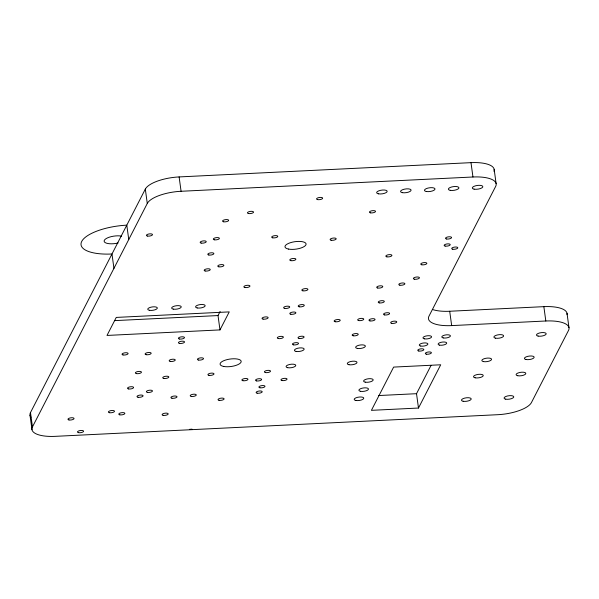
<?xml version="1.0" encoding="UTF-8"?>
<svg xmlns="http://www.w3.org/2000/svg" width="599" height="599" viewBox="0 0 599 599"><rect width="100%" height="100%" fill="white"/><g stroke="black" fill="none" stroke-linecap="round" stroke-linejoin="round"><path stroke-width="0.9" d="M30.205 415.976A29.022 10.258 -7.8 0 1 30.489 412.576L145.317 189.119A29.022 10.258 -7.8 0 1 179.116 176.93L470.994 162.651A29.022 10.258 -7.8 0 1 493.988 171.374M147.279 203.465A29.022 10.258 -7.8 0 1 181.078 191.276L472.955 176.997A29.022 10.258 -7.8 0 1 495.65 186.424L428.974 316.175A29.022 10.258 -7.8 0 0 451.668 325.601L545.816 320.997A29.022 10.258 -7.8 0 1 568.511 330.423L531.47 402.506A29.022 10.258 -7.8 0 1 497.664 414.703L55.145 436.349A29.022 10.258 -7.8 0 1 32.458 426.922L147.279 203.465L145.317 189.119M219.983 329.907L229.245 311.892L116.258 317.418L107.004 335.44L219.983 329.907L218.021 315.561L220.125 311.465M418.484 408.039L440.707 364.784L393.633 367.09L371.41 410.337L418.484 408.039L416.522 393.693L431.048 365.412M114.372 320.637L218.021 315.561M432.456 309.488A29.022 10.258 -7.8 0 0 449.699 311.255L543.855 306.651A29.022 10.258 -7.8 0 1 567.028 314.685M378.673 395.542L416.522 393.693M567.021 313.329L568.983 327.675M543.855 306.651L545.816 320.997M494.16 169.33L496.122 183.676M470.994 162.651L472.955 176.997M449.699 311.255L451.668 325.601M179.116 176.93L181.078 191.276M128.763 239.51L126.793 225.164A38.695 13.68 -7.8 0 0 81.726 241.419A38.695 13.68 -7.8 0 0 111.976 253.998L113.945 268.345M30.489 412.576L32.458 426.922M30.017 415.324L31.979 429.67M118.093 242.992A10.64 3.759 -7.8 0 1 104.323 240.319A10.64 3.759 -7.8 0 1 121.619 236.126M30.946 417.211A29.022 10.258 -7.8 0 1 30.512 416.604M191.98 429.146A38.695 13.68 -7.8 0 1 189.486 429.363M214.345 239.802A3.077 1.086 -7.8 0 0 219.346 238.589A3.077 1.086 -7.8 0 0 215.363 237.818A3.077 1.086 -7.8 0 0 214.345 239.802M293.458 344.852A3.077 1.086 -7.8 0 0 298.459 343.639A3.077 1.086 -7.8 0 0 294.476 342.868A3.077 1.086 -7.8 0 0 293.458 344.852M370.467 212.84A3.077 1.086 -7.8 0 0 375.468 211.627A3.077 1.086 -7.8 0 0 371.492 210.855A3.077 1.086 -7.8 0 0 370.467 212.84M317.605 199.617A3.077 1.086 -7.8 0 0 322.606 198.404A3.077 1.086 -7.8 0 0 318.623 197.633A3.077 1.086 -7.8 0 0 317.605 199.617M170.206 361.422A3.077 1.086 -7.8 0 0 175.208 360.209A3.077 1.086 -7.8 0 0 171.232 359.437A3.077 1.086 -7.8 0 0 170.206 361.422M288.591 249.087A10.64 3.759 -7.8 0 0 305.894 244.894A10.64 3.759 -7.8 0 0 292.117 242.221A10.64 3.759 -7.8 0 0 288.591 249.087M138.032 397.249A3.077 1.086 -7.8 0 0 143.034 396.036A3.077 1.086 -7.8 0 0 139.05 395.265A3.077 1.086 -7.8 0 0 138.032 397.249M517.753 375.738A4.912 1.737 -7.8 0 0 525.742 373.798A4.912 1.737 -7.8 0 0 519.385 372.563A4.912 1.737 -7.8 0 0 517.753 375.738M201.189 243.082A3.077 1.086 -7.8 0 0 206.191 241.869A3.077 1.086 -7.8 0 0 202.207 241.097A3.077 1.086 -7.8 0 0 201.189 243.082M259.929 387.77A3.077 1.086 -7.8 0 0 264.93 386.565A3.077 1.086 -7.8 0 0 260.947 385.786A3.077 1.086 -7.8 0 0 259.929 387.77M223.607 221.78A3.077 1.086 -7.8 0 0 228.608 220.567A3.077 1.086 -7.8 0 0 224.625 219.796A3.077 1.086 -7.8 0 0 223.607 221.78M248.495 213.536A3.077 1.086 -7.8 0 0 253.497 212.323A3.077 1.086 -7.8 0 0 249.513 211.552A3.077 1.086 -7.8 0 0 248.495 213.536M223.697 366.453A10.64 3.759 -7.8 0 0 240.993 362.26A10.64 3.759 -7.8 0 0 227.223 359.587A10.64 3.759 -7.8 0 0 223.697 366.453M205.202 270.995A3.077 1.086 -7.8 0 0 210.204 269.782A3.077 1.086 -7.8 0 0 206.221 269.011A3.077 1.086 -7.8 0 0 205.202 270.995M426.353 354.159A3.077 1.086 -7.8 0 0 431.355 352.946A3.077 1.086 -7.8 0 0 427.372 352.175A3.077 1.086 -7.8 0 0 426.353 354.159M123.057 354.945A3.077 1.086 -7.8 0 0 128.059 353.732A3.077 1.086 -7.8 0 0 124.075 352.961A3.077 1.086 -7.8 0 0 123.057 354.945M263.088 319.11A3.077 1.086 -7.8 0 0 268.09 317.897A3.077 1.086 -7.8 0 0 264.107 317.118A3.077 1.086 -7.8 0 0 263.088 319.11M218.822 266.81A3.077 1.086 -7.8 0 0 223.824 265.604A3.077 1.086 -7.8 0 0 219.84 264.825A3.077 1.086 -7.8 0 0 218.822 266.81M475.179 377.819A4.912 1.737 -7.8 0 0 483.168 375.88A4.912 1.737 -7.8 0 0 476.811 374.645A4.912 1.737 -7.8 0 0 475.179 377.819M146.134 354.69A3.077 1.086 -7.8 0 0 151.128 353.477A3.077 1.086 -7.8 0 0 147.152 352.706A3.077 1.086 -7.8 0 0 146.134 354.69M287.715 367.704A4.912 1.737 -7.8 0 0 295.704 365.772A4.912 1.737 -7.8 0 0 289.347 364.536A4.912 1.737 -7.8 0 0 287.715 367.704M331.15 240.236A3.077 1.086 -7.8 0 0 336.151 239.023A3.077 1.086 -7.8 0 0 332.168 238.252A3.077 1.086 -7.8 0 0 331.15 240.236M119.815 414.83A3.077 1.086 -7.8 0 0 124.817 413.617A3.077 1.086 -7.8 0 0 120.841 412.846A3.077 1.086 -7.8 0 0 119.815 414.83M282.002 380.545A3.077 1.086 -7.8 0 0 287.003 379.332A3.077 1.086 -7.8 0 0 283.02 378.561A3.077 1.086 -7.8 0 0 282.002 380.545M147.436 236.051A3.077 1.086 -7.8 0 0 152.438 234.838A3.077 1.086 -7.8 0 0 148.455 234.067A3.077 1.086 -7.8 0 0 147.436 236.051M265.447 372.571A3.077 1.086 -7.8 0 0 270.449 371.358A3.077 1.086 -7.8 0 0 266.465 370.586A3.077 1.086 -7.8 0 0 265.447 372.571M290.829 314.235A3.077 1.086 -7.8 0 0 295.831 313.022A3.077 1.086 -7.8 0 0 291.848 312.251A3.077 1.086 -7.8 0 0 290.829 314.235M278.333 338.562A3.077 1.086 -7.8 0 0 283.334 337.349A3.077 1.086 -7.8 0 0 279.351 336.578A3.077 1.086 -7.8 0 0 278.333 338.562M136.407 373.611A3.077 1.086 -7.8 0 0 141.409 372.398A3.077 1.086 -7.8 0 0 137.426 371.627A3.077 1.086 -7.8 0 0 136.407 373.611M377.729 288.022A3.077 1.086 -7.8 0 0 382.731 286.816A3.077 1.086 -7.8 0 0 378.748 286.037A3.077 1.086 -7.8 0 0 377.729 288.022M147.406 392.397A3.077 1.086 -7.8 0 0 152.408 391.184A3.077 1.086 -7.8 0 0 148.425 390.413A3.077 1.086 -7.8 0 0 147.406 392.397M384.558 314.917A3.077 1.086 -7.8 0 0 389.56 313.711A3.077 1.086 -7.8 0 0 385.584 312.933A3.077 1.086 -7.8 0 0 384.558 314.917M445.177 246.077A3.077 1.086 -7.8 0 0 450.178 244.864A3.077 1.086 -7.8 0 0 446.195 244.093A3.077 1.086 -7.8 0 0 445.177 246.077M446.525 238.986A3.077 1.086 -7.8 0 0 451.526 237.773A3.077 1.086 -7.8 0 0 447.55 237.002A3.077 1.086 -7.8 0 0 446.525 238.986M418.791 351.014A3.077 1.086 -7.8 0 0 423.793 349.801A3.077 1.086 -7.8 0 0 419.809 349.03A3.077 1.086 -7.8 0 0 418.791 351.014M421.793 264.788A3.077 1.086 -7.8 0 0 426.795 263.575A3.077 1.086 -7.8 0 0 422.812 262.804A3.077 1.086 -7.8 0 0 421.793 264.788M414.388 279.201A3.077 1.086 -7.8 0 0 419.39 277.996A3.077 1.086 -7.8 0 0 415.406 277.217A3.077 1.086 -7.8 0 0 414.388 279.201M391.701 323.355A3.077 1.086 -7.8 0 0 396.703 322.142A3.077 1.086 -7.8 0 0 392.719 321.371A3.077 1.086 -7.8 0 0 391.701 323.355M353.193 335.777A3.077 1.086 -7.8 0 0 358.195 334.564A3.077 1.086 -7.8 0 0 354.211 333.793A3.077 1.086 -7.8 0 0 353.193 335.777M191.238 396.403A3.077 1.086 -7.8 0 0 196.24 395.19A3.077 1.086 -7.8 0 0 192.264 394.419A3.077 1.086 -7.8 0 0 191.238 396.403M257.151 393.176A3.077 1.086 -7.8 0 0 262.152 391.971A3.077 1.086 -7.8 0 0 258.169 391.192A3.077 1.086 -7.8 0 0 257.151 393.176M256.567 380.912A3.077 1.086 -7.8 0 0 261.568 379.699A3.077 1.086 -7.8 0 0 257.592 378.927A3.077 1.086 -7.8 0 0 256.567 380.912M299.245 306.8A3.077 1.086 -7.8 0 0 304.247 305.587A3.077 1.086 -7.8 0 0 300.264 304.809A3.077 1.086 -7.8 0 0 299.245 306.8M242.909 380.702A3.077 1.086 -7.8 0 0 247.911 379.489A3.077 1.086 -7.8 0 0 243.928 378.718A3.077 1.086 -7.8 0 0 242.909 380.702M68.997 419.951A3.077 1.086 -7.8 0 0 73.999 418.738A3.077 1.086 -7.8 0 0 70.016 417.967A3.077 1.086 -7.8 0 0 68.997 419.951M109.437 412.704A3.077 1.086 -7.8 0 0 114.439 411.491A3.077 1.086 -7.8 0 0 110.456 410.719A3.077 1.086 -7.8 0 0 109.437 412.704M128.538 388.931A3.077 1.086 -7.8 0 0 133.54 387.718A3.077 1.086 -7.8 0 0 129.556 386.947A3.077 1.086 -7.8 0 0 128.538 388.931M208.826 255.002A3.077 1.086 -7.8 0 0 213.828 253.789A3.077 1.086 -7.8 0 0 209.852 253.018A3.077 1.086 -7.8 0 0 208.826 255.002M452.739 249.221A3.077 1.086 -7.8 0 0 457.741 248.008A3.077 1.086 -7.8 0 0 453.757 247.237A3.077 1.086 -7.8 0 0 452.739 249.221M219.062 400.312A3.077 1.086 -7.8 0 0 224.063 399.099A3.077 1.086 -7.8 0 0 220.08 398.328A3.077 1.086 -7.8 0 0 219.062 400.312M244.909 287.498A3.077 1.086 -7.8 0 0 249.91 286.285A3.077 1.086 -7.8 0 0 245.927 285.513A3.077 1.086 -7.8 0 0 244.909 287.498M208.954 375.333A3.077 1.086 -7.8 0 0 213.955 374.12A3.077 1.086 -7.8 0 0 209.972 373.349A3.077 1.086 -7.8 0 0 208.954 375.333M163.767 378.426A3.077 1.086 -7.8 0 0 168.768 377.213A3.077 1.086 -7.8 0 0 164.785 376.442A3.077 1.086 -7.8 0 0 163.767 378.426M78.529 432.658A3.077 1.086 -7.8 0 0 83.531 431.452A3.077 1.086 -7.8 0 0 79.547 430.674A3.077 1.086 -7.8 0 0 78.529 432.658M171.95 398.223A3.077 1.086 -7.8 0 0 176.952 397.017A3.077 1.086 -7.8 0 0 172.969 396.239A3.077 1.086 -7.8 0 0 171.95 398.223M163.153 415.347A3.077 1.086 -7.8 0 0 168.154 414.134A3.077 1.086 -7.8 0 0 164.171 413.362A3.077 1.086 -7.8 0 0 163.153 415.347M179.468 343.399A3.077 1.086 -7.8 0 0 184.47 342.186A3.077 1.086 -7.8 0 0 180.486 341.415A3.077 1.086 -7.8 0 0 179.468 343.399M284.66 308.388A3.077 1.086 -7.8 0 0 289.661 307.175A3.077 1.086 -7.8 0 0 285.678 306.403A3.077 1.086 -7.8 0 0 284.66 308.388M179.43 339.012A3.077 1.086 -7.8 0 0 184.432 337.799A3.077 1.086 -7.8 0 0 180.449 337.027A3.077 1.086 -7.8 0 0 179.43 339.012M198.456 360.036A3.077 1.086 -7.8 0 0 203.458 358.823A3.077 1.086 -7.8 0 0 199.474 358.052A3.077 1.086 -7.8 0 0 198.456 360.036M379.272 302.884A3.077 1.086 -7.8 0 0 384.273 301.671A3.077 1.086 -7.8 0 0 380.29 300.9A3.077 1.086 -7.8 0 0 379.272 302.884M299.051 338.428A3.077 1.086 -7.8 0 0 304.052 337.215A3.077 1.086 -7.8 0 0 300.069 336.443A3.077 1.086 -7.8 0 0 299.051 338.428M370.01 320.899A3.077 1.086 -7.8 0 0 375.011 319.686A3.077 1.086 -7.8 0 0 371.036 318.915A3.077 1.086 -7.8 0 0 370.01 320.899M290.829 260.655A3.077 1.086 -7.8 0 0 295.831 259.442A3.077 1.086 -7.8 0 0 291.848 258.671A3.077 1.086 -7.8 0 0 290.829 260.655M272.732 237.825A3.077 1.086 -7.8 0 0 277.726 236.612A3.077 1.086 -7.8 0 0 273.75 235.841A3.077 1.086 -7.8 0 0 272.732 237.825M358.704 320.577A3.077 1.086 -7.8 0 0 363.705 319.364A3.077 1.086 -7.8 0 0 359.729 318.593A3.077 1.086 -7.8 0 0 358.704 320.577M335.17 321.73A3.077 1.086 -7.8 0 0 340.172 320.517A3.077 1.086 -7.8 0 0 336.189 319.746A3.077 1.086 -7.8 0 0 335.17 321.73M386.872 256.836A3.077 1.086 -7.8 0 0 391.873 255.623A3.077 1.086 -7.8 0 0 387.89 254.852A3.077 1.086 -7.8 0 0 386.872 256.836M399.84 285.184A3.077 1.086 -7.8 0 0 404.842 283.971A3.077 1.086 -7.8 0 0 400.858 283.2A3.077 1.086 -7.8 0 0 399.84 285.184M302.869 290.807A3.077 1.086 -7.8 0 0 307.871 289.594A3.077 1.086 -7.8 0 0 303.888 288.823A3.077 1.086 -7.8 0 0 302.869 290.807M355.828 400.469A4.837 1.707 -7.8 0 0 363.69 398.56A4.837 1.707 -7.8 0 0 357.431 397.347A4.837 1.707 -7.8 0 0 355.828 400.469M365.24 382.155A4.837 1.707 -7.8 0 0 373.102 380.253A4.837 1.707 -7.8 0 0 366.843 379.032A4.837 1.707 -7.8 0 0 365.24 382.155M360.531 391.312A4.837 1.707 -7.8 0 0 368.4 389.402A4.837 1.707 -7.8 0 0 362.14 388.189A4.837 1.707 -7.8 0 0 360.531 391.312M149.391 310.289A4.837 1.707 -7.8 0 0 157.252 308.388A4.837 1.707 -7.8 0 0 150.993 307.167A4.837 1.707 -7.8 0 0 149.391 310.289M197.213 307.953A4.837 1.707 -7.8 0 0 205.083 306.044A4.837 1.707 -7.8 0 0 198.823 304.831A4.837 1.707 -7.8 0 0 197.213 307.953M173.298 309.121A4.837 1.707 -7.8 0 0 181.168 307.212A4.837 1.707 -7.8 0 0 174.908 305.999A4.837 1.707 -7.8 0 0 173.298 309.121M357.311 348.416A4.912 1.737 -7.8 0 0 365.3 346.477A4.912 1.737 -7.8 0 0 358.936 345.241A4.912 1.737 -7.8 0 0 357.311 348.416M296.086 351.411A4.912 1.737 -7.8 0 0 304.075 349.472A4.912 1.737 -7.8 0 0 297.718 348.236A4.912 1.737 -7.8 0 0 296.086 351.411M348.932 364.709A4.912 1.737 -7.8 0 0 356.922 362.777A4.912 1.737 -7.8 0 0 350.565 361.541A4.912 1.737 -7.8 0 0 348.932 364.709M463.139 401.255A4.912 1.737 -7.8 0 0 471.128 399.316A4.912 1.737 -7.8 0 0 464.764 398.08A4.912 1.737 -7.8 0 0 463.139 401.255M505.713 399.166A4.912 1.737 -7.8 0 0 513.702 397.234A4.912 1.737 -7.8 0 0 507.346 395.999A4.912 1.737 -7.8 0 0 505.713 399.166M495.553 338.173A4.912 1.737 -7.8 0 0 503.542 336.234A4.912 1.737 -7.8 0 0 497.177 334.998A4.912 1.737 -7.8 0 0 495.553 338.173M483.513 361.609A4.912 1.737 -7.8 0 0 491.502 359.67A4.912 1.737 -7.8 0 0 485.138 358.434A4.912 1.737 -7.8 0 0 483.513 361.609M538.127 336.091A4.912 1.737 -7.8 0 0 546.116 334.152A4.912 1.737 -7.8 0 0 539.759 332.917A4.912 1.737 -7.8 0 0 538.127 336.091M526.087 359.527A4.912 1.737 -7.8 0 0 534.076 357.588A4.912 1.737 -7.8 0 0 527.712 356.353A4.912 1.737 -7.8 0 0 526.087 359.527M450.186 190.325A5.324 1.879 -7.8 0 0 458.834 188.228A5.324 1.879 -7.8 0 0 451.946 186.888A5.324 1.879 -7.8 0 0 450.186 190.325M426.271 191.493A5.324 1.879 -7.8 0 0 434.919 189.396A5.324 1.879 -7.8 0 0 428.03 188.056A5.324 1.879 -7.8 0 0 426.271 191.493M402.356 192.661A5.324 1.879 -7.8 0 0 411.004 190.564A5.324 1.879 -7.8 0 0 404.115 189.232A5.324 1.879 -7.8 0 0 402.356 192.661M474.101 189.149A5.324 1.879 -7.8 0 0 482.749 187.053A5.324 1.879 -7.8 0 0 475.861 185.72A5.324 1.879 -7.8 0 0 474.101 189.149M378.441 193.829A5.324 1.879 -7.8 0 0 387.089 191.732A5.324 1.879 -7.8 0 0 380.2 190.4A5.324 1.879 -7.8 0 0 378.441 193.829M439.569 345.129A4.35 1.542 -7.8 0 0 446.644 343.414A4.35 1.542 -7.8 0 0 441.006 342.321A4.35 1.542 -7.8 0 0 439.569 345.129M443.267 337.926A4.35 1.542 -7.8 0 0 450.343 336.204A4.35 1.542 -7.8 0 0 444.713 335.111A4.35 1.542 -7.8 0 0 443.267 337.926M420.738 346.05A4.35 1.542 -7.8 0 0 427.813 344.335A4.35 1.542 -7.8 0 0 422.175 343.242A4.35 1.542 -7.8 0 0 420.738 346.05M424.436 338.847A4.35 1.542 -7.8 0 0 431.512 337.132A4.35 1.542 -7.8 0 0 425.882 336.032A4.35 1.542 -7.8 0 0 424.436 338.847"/></g></svg>
